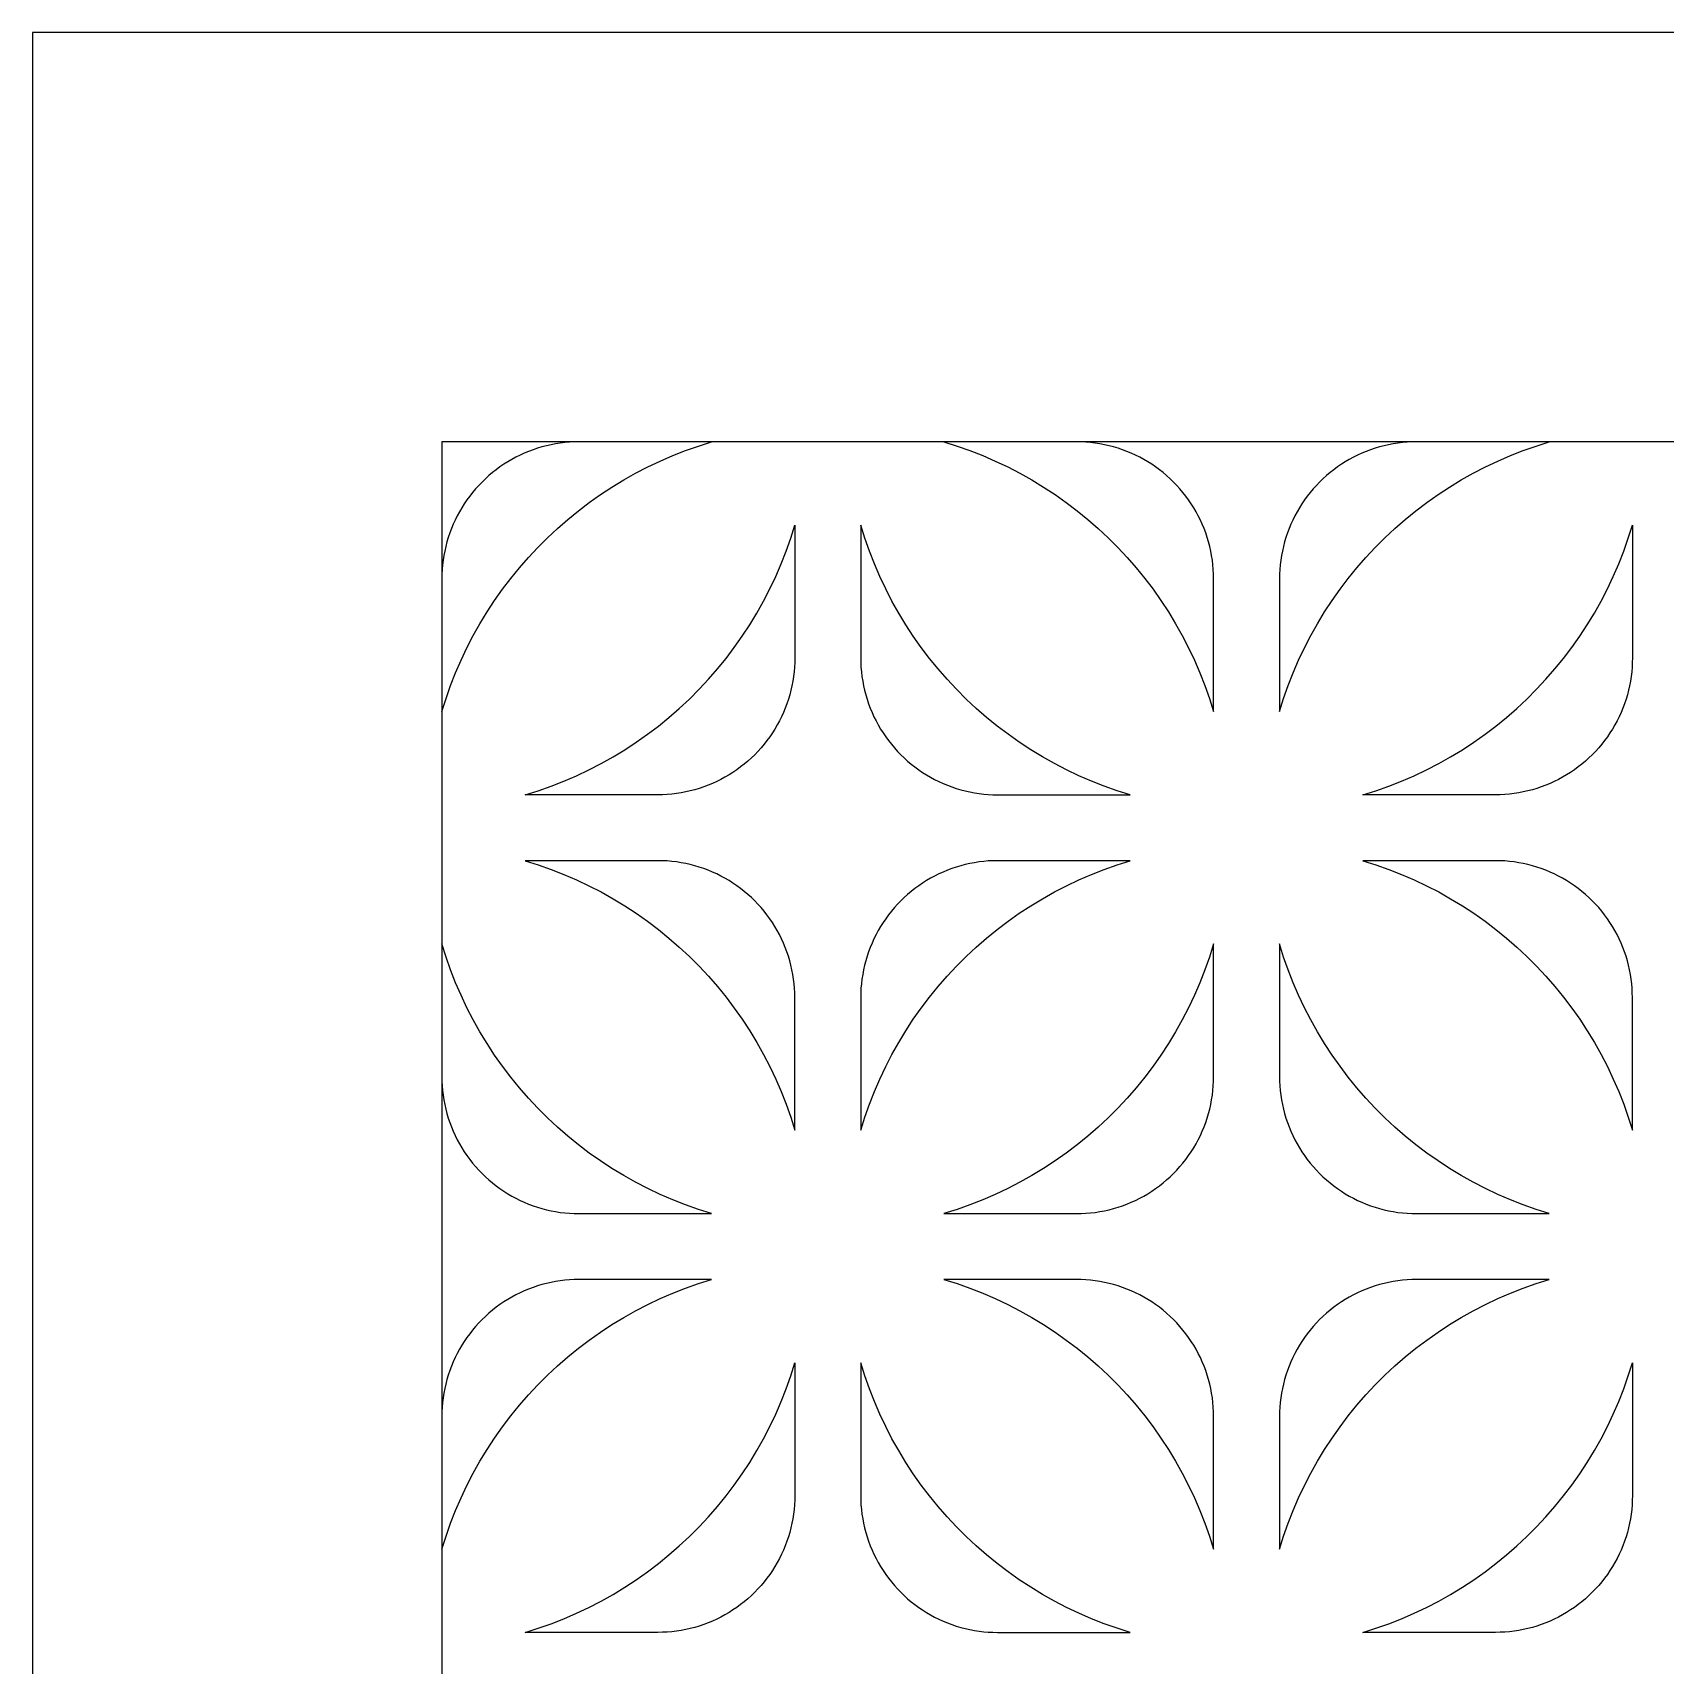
# Model space of a CAD drawing. Header units: millimetres. Extents: x 16455 to 19688, y 4050 to 7284.
# Drawn here: x 16455 to 17252, y 6486 to 7284 of the extents above; entities that cross this region are included whole.
import ezdxf

# ---------------------------------------------------------------- set-up
doc = ezdxf.new("R2010")
doc.units = ezdxf.units.MM
doc.layers.get('0').update_dxf_attribs({"color": 1, "true_color": 0xff0000})

msp = doc.modelspace()

# ---------------------------------------------------------------- linework, layer by layer
for points in [[(16454.58, 4050.49), (19687.77, 4050.49), (19687.77, 7283.68), (16454.58, 7283.68)], [(16654.58, 4250.49), (19487.77, 4250.49), (19487.77, 7083.68), (16654.58, 7083.68)]]:
    msp.add_lwpolyline(points, close=True)
for points in [[(16721.52, 7083.68), (16719.24, 7083.64), (16716.96, 7083.53), (16714.68, 7083.33), (16712.41, 7083.06), (16710.15, 7082.71), (16707.9, 7082.28), (16705.67, 7081.78), (16703.46, 7081.2), (16701.27, 7080.55), (16699.11, 7079.82), (16696.96, 7079.02), (16694.85, 7078.14), (16692.77, 7077.19), (16690.72, 7076.18), (16688.71, 7075.09), (16686.74, 7073.94), (16684.81, 7072.72), (16682.92, 7071.43), (16681.07, 7070.08), (16679.28, 7068.67), (16677.53, 7067.19), (16675.83, 7065.66), (16674.19, 7064.07), (16672.6, 7062.43), (16671.07, 7060.73), (16669.59, 7058.99), (16668.18, 7057.19), (16666.83, 7055.34), (16665.54, 7053.45), (16664.32, 7051.52), (16663.17, 7049.55), (16662.08, 7047.54), (16661.07, 7045.49), (16660.12, 7043.41), (16659.25, 7041.3), (16658.44, 7039.16), (16657.71, 7036.99), (16657.06, 7034.8), (16656.48, 7032.59), (16655.98, 7030.36), (16655.55, 7028.11), (16655.2, 7025.85), (16654.93, 7023.58), (16654.73, 7021.3), (16654.62, 7019.02), (16654.58, 7016.74)], [(16654.58, 6951.91), (16656.59, 6958.3), (16658.83, 6964.61), (16661.27, 6970.85), (16663.93, 6976.99), (16666.8, 6983.05), (16669.88, 6989), (16673.16, 6994.84), (16676.63, 7000.56), (16680.3, 7006.17), (16684.16, 7011.64), (16688.2, 7016.98), (16692.43, 7022.18), (16696.83, 7027.23), (16701.4, 7032.12), (16706.14, 7036.86), (16711.03, 7041.43), (16716.08, 7045.83), (16721.28, 7050.06), (16726.62, 7054.1), (16732.09, 7057.96), (16737.7, 7061.63), (16743.42, 7065.11), (16749.26, 7068.38), (16755.21, 7071.46), (16761.27, 7074.33), (16767.41, 7076.99), (16773.65, 7079.43), (16779.96, 7081.67), (16786.35, 7083.68)], [(16786.35, 7083.68), (16721.52, 7083.68)], [(16964.79, 7083.68), (16899.96, 7083.68)], [(16899.96, 7083.68), (16906.35, 7081.67), (16912.66, 7079.43), (16918.9, 7076.99), (16925.04, 7074.33), (16931.1, 7071.46), (16937.05, 7068.38), (16942.89, 7065.11), (16948.62, 7061.63), (16954.22, 7057.96), (16959.69, 7054.1), (16965.03, 7050.06), (16970.23, 7045.83), (16975.28, 7041.43), (16980.17, 7036.86), (16984.91, 7032.12), (16989.48, 7027.23), (16993.88, 7022.18), (16998.11, 7016.98), (17002.15, 7011.64), (17006.01, 7006.17), (17009.68, 7000.56), (17013.16, 6994.84), (17016.43, 6989), (17019.51, 6983.05), (17022.38, 6976.99), (17025.04, 6970.85), (17027.49, 6964.61), (17029.72, 6958.3), (17031.73, 6951.91)], [(17031.73, 7016.74), (17031.7, 7019.02), (17031.58, 7021.3), (17031.38, 7023.58), (17031.11, 7025.85), (17030.76, 7028.11), (17030.33, 7030.36), (17029.83, 7032.59), (17029.25, 7034.8), (17028.6, 7036.99), (17027.87, 7039.16), (17027.07, 7041.3), (17026.19, 7043.41), (17025.25, 7045.49), (17024.23, 7047.54), (17023.14, 7049.55), (17021.99, 7051.52), (17020.77, 7053.45), (17019.48, 7055.34), (17018.13, 7057.19), (17016.72, 7058.99), (17015.25, 7060.73), (17013.71, 7062.43), (17012.13, 7064.07), (17010.48, 7065.66), (17008.78, 7067.19), (17007.04, 7068.67), (17005.24, 7070.08), (17003.39, 7071.43), (17001.5, 7072.72), (16999.57, 7073.94), (16997.6, 7075.09), (16995.59, 7076.18), (16993.54, 7077.19), (16991.46, 7078.14), (16989.35, 7079.02), (16987.21, 7079.82), (16985.04, 7080.55), (16982.85, 7081.2), (16980.64, 7081.78), (16978.41, 7082.28), (16976.16, 7082.71), (16973.9, 7083.06), (16971.63, 7083.33), (16969.36, 7083.53), (16967.07, 7083.64), (16964.79, 7083.68)], [(17130.86, 7083.68), (17128.58, 7083.64), (17126.29, 7083.53), (17124.02, 7083.33), (17121.75, 7083.06), (17119.49, 7082.71), (17117.24, 7082.28), (17115.01, 7081.78), (17112.8, 7081.2), (17110.61, 7080.55), (17108.44, 7079.82), (17106.3, 7079.02), (17104.19, 7078.14), (17102.11, 7077.19), (17100.06, 7076.18), (17098.05, 7075.09), (17096.08, 7073.94), (17094.15, 7072.72), (17092.26, 7071.43), (17090.41, 7070.08), (17088.61, 7068.67), (17086.87, 7067.19), (17085.17, 7065.66), (17083.52, 7064.07), (17081.94, 7062.43), (17080.4, 7060.73), (17078.93, 7058.99), (17077.52, 7057.19), (17076.17, 7055.34), (17074.88, 7053.45), (17073.66, 7051.52), (17072.51, 7049.55), (17071.42, 7047.54), (17070.41, 7045.49), (17069.46, 7043.41), (17068.58, 7041.3), (17067.78, 7039.16), (17067.05, 7036.99), (17066.4, 7034.8), (17065.82, 7032.59), (17065.32, 7030.36), (17064.89, 7028.11), (17064.54, 7025.85), (17064.27, 7023.58), (17064.07, 7021.3), (17063.96, 7019.02), (17063.92, 7016.74)], [(17063.92, 6951.91), (17065.93, 6958.3), (17068.16, 6964.61), (17070.61, 6970.85), (17073.27, 6976.99), (17076.14, 6983.05), (17079.22, 6989), (17082.49, 6994.84), (17085.97, 7000.56), (17089.64, 7006.17), (17093.5, 7011.64), (17097.54, 7016.98), (17101.77, 7022.18), (17106.17, 7027.23), (17110.74, 7032.12), (17115.48, 7036.86), (17120.37, 7041.43), (17125.42, 7045.83), (17130.62, 7050.06), (17135.96, 7054.1), (17141.43, 7057.96), (17147.04, 7061.63), (17152.76, 7065.11), (17158.6, 7068.38), (17164.55, 7071.46), (17170.61, 7074.33), (17176.75, 7076.99), (17182.99, 7079.43), (17189.3, 7081.67), (17195.69, 7083.68)], [(17195.69, 7083.68), (17130.86, 7083.68)], [(16695.29, 6911.2), (16701.68, 6913.21), (16707.99, 6915.44), (16714.23, 6917.89), (16720.38, 6920.55), (16726.43, 6923.42), (16732.38, 6926.5), (16738.22, 6929.77), (16743.95, 6933.25), (16749.55, 6936.92), (16755.02, 6940.78), (16760.36, 6944.82), (16765.56, 6949.05), (16770.61, 6953.45), (16775.51, 6958.02), (16780.24, 6962.76), (16784.81, 6967.65), (16789.21, 6972.7), (16793.44, 6977.9), (16797.48, 6983.24), (16801.34, 6988.71), (16805.01, 6994.31), (16808.49, 7000.04), (16811.76, 7005.88), (16814.84, 7011.83), (16817.71, 7017.88), (16820.37, 7024.03), (16822.82, 7030.27), (16825.05, 7036.58), (16827.06, 7042.97)], [(16827.06, 7042.97), (16827.06, 6978.14)], [(16991.02, 6911.2), (16984.63, 6913.21), (16978.32, 6915.44), (16972.08, 6917.89), (16965.94, 6920.55), (16959.88, 6923.42), (16953.93, 6926.5), (16948.09, 6929.77), (16942.37, 6933.25), (16936.76, 6936.92), (16931.29, 6940.78), (16925.95, 6944.82), (16920.75, 6949.05), (16915.7, 6953.45), (16910.81, 6958.02), (16906.07, 6962.76), (16901.5, 6967.65), (16897.1, 6972.7), (16892.87, 6977.9), (16888.83, 6983.24), (16884.97, 6988.71), (16881.3, 6994.31), (16877.82, 7000.04), (16874.55, 7005.88), (16871.47, 7011.83), (16868.6, 7017.88), (16865.94, 7024.03), (16863.5, 7030.27), (16861.26, 7036.58), (16859.25, 7042.97)], [(16859.25, 7042.97), (16859.25, 6978.14)], [(17104.63, 6911.2), (17111.02, 6913.21), (17117.33, 6915.44), (17123.57, 6917.89), (17129.71, 6920.55), (17135.77, 6923.42), (17141.72, 6926.5), (17147.56, 6929.77), (17153.28, 6933.25), (17158.89, 6936.92), (17164.36, 6940.78), (17169.7, 6944.82), (17174.9, 6949.05), (17179.95, 6953.45), (17184.84, 6958.02), (17189.58, 6962.76), (17194.15, 6967.65), (17198.55, 6972.7), (17202.78, 6977.9), (17206.82, 6983.24), (17210.68, 6988.71), (17214.35, 6994.31), (17217.83, 7000.04), (17221.1, 7005.88), (17224.18, 7011.83), (17227.05, 7017.88), (17229.71, 7024.03), (17232.16, 7030.27), (17234.39, 7036.58), (17236.4, 7042.97)], [(17236.4, 7042.97), (17236.4, 6978.14)], [(16654.58, 7016.74), (16654.58, 6951.91)], [(17031.73, 6951.91), (17031.73, 7016.74)], [(17063.92, 7016.74), (17063.92, 6951.91)], [(16827.06, 6978.14), (16827.03, 6975.86), (16826.91, 6973.57), (16826.71, 6971.3), (16826.44, 6969.03), (16826.09, 6966.77), (16825.66, 6964.52), (16825.16, 6962.29), (16824.58, 6960.08), (16823.93, 6957.89), (16823.2, 6955.72), (16822.4, 6953.58), (16821.52, 6951.47), (16820.58, 6949.39), (16819.56, 6947.34), (16818.47, 6945.33), (16817.32, 6943.36), (16816.1, 6941.43), (16814.81, 6939.54), (16813.46, 6937.69), (16812.05, 6935.89), (16810.58, 6934.14), (16809.04, 6932.45), (16807.46, 6930.8), (16805.81, 6929.22), (16804.12, 6927.68), (16802.37, 6926.21), (16800.57, 6924.8), (16798.72, 6923.45), (16796.83, 6922.16), (16794.9, 6920.94), (16792.93, 6919.79), (16790.92, 6918.7), (16788.87, 6917.68), (16786.79, 6916.74), (16784.68, 6915.86), (16782.54, 6915.06), (16780.37, 6914.33), (16778.18, 6913.68), (16775.97, 6913.1), (16773.74, 6912.6), (16771.49, 6912.17), (16769.23, 6911.82), (16766.96, 6911.55), (16764.69, 6911.35), (16762.4, 6911.23), (16760.12, 6911.2)], [(16859.25, 6978.14), (16859.29, 6975.86), (16859.4, 6973.57), (16859.6, 6971.3), (16859.87, 6969.03), (16860.22, 6966.77), (16860.65, 6964.52), (16861.15, 6962.29), (16861.73, 6960.08), (16862.38, 6957.89), (16863.11, 6955.72), (16863.91, 6953.58), (16864.79, 6951.47), (16865.74, 6949.39), (16866.75, 6947.34), (16867.84, 6945.33), (16868.99, 6943.36), (16870.21, 6941.43), (16871.5, 6939.54), (16872.85, 6937.69), (16874.26, 6935.89), (16875.74, 6934.14), (16877.27, 6932.45), (16878.86, 6930.8), (16880.5, 6929.22), (16882.2, 6927.68), (16883.94, 6926.21), (16885.74, 6924.8), (16887.59, 6923.45), (16889.48, 6922.16), (16891.41, 6920.94), (16893.38, 6919.79), (16895.39, 6918.7), (16897.44, 6917.68), (16899.52, 6916.74), (16901.63, 6915.86), (16903.77, 6915.06), (16905.94, 6914.33), (16908.13, 6913.68), (16910.34, 6913.1), (16912.57, 6912.6), (16914.82, 6912.17), (16917.08, 6911.82), (16919.35, 6911.55), (16921.63, 6911.35), (16923.91, 6911.23), (16926.19, 6911.2)], [(17236.4, 6978.14), (17236.36, 6975.86), (17236.25, 6973.57), (17236.05, 6971.3), (17235.78, 6969.03), (17235.43, 6966.77), (17235, 6964.52), (17234.5, 6962.29), (17233.92, 6960.08), (17233.27, 6957.89), (17232.54, 6955.72), (17231.74, 6953.58), (17230.86, 6951.47), (17229.91, 6949.39), (17228.9, 6947.34), (17227.81, 6945.33), (17226.66, 6943.36), (17225.44, 6941.43), (17224.15, 6939.54), (17222.8, 6937.69), (17221.39, 6935.89), (17219.92, 6934.14), (17218.38, 6932.45), (17216.8, 6930.8), (17215.15, 6929.22), (17213.45, 6927.68), (17211.71, 6926.21), (17209.91, 6924.8), (17208.06, 6923.45), (17206.17, 6922.16), (17204.24, 6920.94), (17202.27, 6919.79), (17200.26, 6918.7), (17198.21, 6917.68), (17196.13, 6916.74), (17194.02, 6915.86), (17191.88, 6915.06), (17189.71, 6914.33), (17187.52, 6913.68), (17185.31, 6913.1), (17183.08, 6912.6), (17180.83, 6912.17), (17178.57, 6911.82), (17176.3, 6911.55), (17174.03, 6911.35), (17171.74, 6911.23), (17169.46, 6911.2)], [(16760.12, 6911.2), (16695.29, 6911.2)], [(16926.19, 6911.2), (16991.02, 6911.2)], [(17169.46, 6911.2), (17104.63, 6911.2)], [(16760.12, 6879.01), (16695.29, 6879.01)], [(16695.29, 6879.01), (16701.68, 6877), (16707.99, 6874.77), (16714.23, 6872.32), (16720.38, 6869.66), (16726.43, 6866.79), (16732.38, 6863.71), (16738.22, 6860.44), (16743.95, 6856.96), (16749.55, 6853.29), (16755.02, 6849.43), (16760.36, 6845.39), (16765.56, 6841.16), (16770.61, 6836.76), (16775.51, 6832.19), (16780.24, 6827.45), (16784.81, 6822.56), (16789.21, 6817.51), (16793.44, 6812.31), (16797.48, 6806.97), (16801.34, 6801.5), (16805.01, 6795.89), (16808.49, 6790.17), (16811.76, 6784.33), (16814.84, 6778.38), (16817.71, 6772.32), (16820.37, 6766.18), (16822.82, 6759.94), (16825.05, 6753.63), (16827.06, 6747.24)], [(16827.06, 6812.07), (16827.03, 6814.35), (16826.91, 6816.64), (16826.71, 6818.91), (16826.44, 6821.18), (16826.09, 6823.44), (16825.66, 6825.69), (16825.16, 6827.92), (16824.58, 6830.13), (16823.93, 6832.32), (16823.2, 6834.49), (16822.4, 6836.63), (16821.52, 6838.74), (16820.58, 6840.82), (16819.56, 6842.87), (16818.47, 6844.88), (16817.32, 6846.85), (16816.1, 6848.78), (16814.81, 6850.67), (16813.46, 6852.52), (16812.05, 6854.32), (16810.58, 6856.06), (16809.04, 6857.76), (16807.46, 6859.41), (16805.81, 6860.99), (16804.12, 6862.53), (16802.37, 6864), (16800.57, 6865.41), (16798.72, 6866.76), (16796.83, 6868.05), (16794.9, 6869.27), (16792.93, 6870.42), (16790.92, 6871.51), (16788.87, 6872.52), (16786.79, 6873.47), (16784.68, 6874.35), (16782.54, 6875.15), (16780.37, 6875.88), (16778.18, 6876.53), (16775.97, 6877.11), (16773.74, 6877.61), (16771.49, 6878.04), (16769.23, 6878.39), (16766.96, 6878.66), (16764.69, 6878.86), (16762.4, 6878.97), (16760.12, 6879.01)], [(16926.19, 6879.01), (16923.91, 6878.97), (16921.63, 6878.86), (16919.35, 6878.66), (16917.08, 6878.39), (16914.82, 6878.04), (16912.57, 6877.61), (16910.34, 6877.11), (16908.13, 6876.53), (16905.94, 6875.88), (16903.77, 6875.15), (16901.63, 6874.35), (16899.52, 6873.47), (16897.44, 6872.52), (16895.39, 6871.51), (16893.38, 6870.42), (16891.41, 6869.27), (16889.48, 6868.05), (16887.59, 6866.76), (16885.74, 6865.41), (16883.94, 6864), (16882.2, 6862.53), (16880.5, 6860.99), (16878.86, 6859.41), (16877.27, 6857.76), (16875.74, 6856.06), (16874.26, 6854.32), (16872.85, 6852.52), (16871.5, 6850.67), (16870.21, 6848.78), (16868.99, 6846.85), (16867.84, 6844.88), (16866.75, 6842.87), (16865.74, 6840.82), (16864.79, 6838.74), (16863.91, 6836.63), (16863.11, 6834.49), (16862.38, 6832.32), (16861.73, 6830.13), (16861.15, 6827.92), (16860.65, 6825.69), (16860.22, 6823.44), (16859.87, 6821.18), (16859.6, 6818.91), (16859.4, 6816.64), (16859.29, 6814.35), (16859.25, 6812.07)], [(16859.25, 6747.24), (16861.26, 6753.63), (16863.5, 6759.94), (16865.94, 6766.18), (16868.6, 6772.32), (16871.47, 6778.38), (16874.55, 6784.33), (16877.82, 6790.17), (16881.3, 6795.89), (16884.97, 6801.5), (16888.83, 6806.97), (16892.87, 6812.31), (16897.1, 6817.51), (16901.5, 6822.56), (16906.07, 6827.45), (16910.81, 6832.19), (16915.7, 6836.76), (16920.75, 6841.16), (16925.95, 6845.39), (16931.29, 6849.43), (16936.76, 6853.29), (16942.37, 6856.96), (16948.09, 6860.44), (16953.93, 6863.71), (16959.88, 6866.79), (16965.94, 6869.66), (16972.08, 6872.32), (16978.32, 6874.77), (16984.63, 6877), (16991.02, 6879.01)], [(16991.02, 6879.01), (16926.19, 6879.01)], [(17169.46, 6879.01), (17104.63, 6879.01)], [(17104.63, 6879.01), (17111.02, 6877), (17117.33, 6874.77), (17123.57, 6872.32), (17129.71, 6869.66), (17135.77, 6866.79), (17141.72, 6863.71), (17147.56, 6860.44), (17153.28, 6856.96), (17158.89, 6853.29), (17164.36, 6849.43), (17169.7, 6845.39), (17174.9, 6841.16), (17179.95, 6836.76), (17184.84, 6832.19), (17189.58, 6827.45), (17194.15, 6822.56), (17198.55, 6817.51), (17202.78, 6812.31), (17206.82, 6806.97), (17210.68, 6801.5), (17214.35, 6795.89), (17217.83, 6790.17), (17221.1, 6784.33), (17224.18, 6778.38), (17227.05, 6772.32), (17229.71, 6766.18), (17232.16, 6759.94), (17234.39, 6753.63), (17236.4, 6747.24)], [(17236.4, 6812.07), (17236.36, 6814.35), (17236.25, 6816.64), (17236.05, 6818.91), (17235.78, 6821.18), (17235.43, 6823.44), (17235, 6825.69), (17234.5, 6827.92), (17233.92, 6830.13), (17233.27, 6832.32), (17232.54, 6834.49), (17231.74, 6836.63), (17230.86, 6838.74), (17229.91, 6840.82), (17228.9, 6842.87), (17227.81, 6844.88), (17226.66, 6846.85), (17225.44, 6848.78), (17224.15, 6850.67), (17222.8, 6852.52), (17221.39, 6854.32), (17219.92, 6856.06), (17218.38, 6857.76), (17216.8, 6859.41), (17215.15, 6860.99), (17213.45, 6862.53), (17211.71, 6864), (17209.91, 6865.41), (17208.06, 6866.76), (17206.17, 6868.05), (17204.24, 6869.27), (17202.27, 6870.42), (17200.26, 6871.51), (17198.21, 6872.52), (17196.13, 6873.47), (17194.02, 6874.35), (17191.88, 6875.15), (17189.71, 6875.88), (17187.52, 6876.53), (17185.31, 6877.11), (17183.08, 6877.61), (17180.83, 6878.04), (17178.57, 6878.39), (17176.3, 6878.66), (17174.03, 6878.86), (17171.74, 6878.97), (17169.46, 6879.01)], [(16786.35, 6706.53), (16779.96, 6708.54), (16773.65, 6710.77), (16767.41, 6713.22), (16761.27, 6715.88), (16755.21, 6718.75), (16749.26, 6721.83), (16743.42, 6725.1), (16737.7, 6728.58), (16732.09, 6732.25), (16726.62, 6736.11), (16721.28, 6740.15), (16716.08, 6744.38), (16711.03, 6748.78), (16706.14, 6753.35), (16701.4, 6758.09), (16696.83, 6762.98), (16692.43, 6768.03), (16688.2, 6773.23), (16684.16, 6778.57), (16680.3, 6784.04), (16676.63, 6789.65), (16673.16, 6795.37), (16669.88, 6801.21), (16666.8, 6807.16), (16663.93, 6813.22), (16661.27, 6819.36), (16658.83, 6825.6), (16656.59, 6831.91), (16654.58, 6838.3)], [(16654.58, 6838.3), (16654.58, 6773.47)], [(17031.73, 6838.3), (17029.72, 6831.91), (17027.49, 6825.6), (17025.04, 6819.36), (17022.38, 6813.22), (17019.51, 6807.16), (17016.43, 6801.21), (17013.16, 6795.37), (17009.68, 6789.65), (17006.01, 6784.04), (17002.15, 6778.57), (16998.11, 6773.23), (16993.88, 6768.03), (16989.48, 6762.98), (16984.91, 6758.09), (16980.17, 6753.35), (16975.28, 6748.78), (16970.23, 6744.38), (16965.03, 6740.15), (16959.69, 6736.11), (16954.22, 6732.25), (16948.62, 6728.58), (16942.89, 6725.1), (16937.05, 6721.83), (16931.1, 6718.75), (16925.04, 6715.88), (16918.9, 6713.22), (16912.66, 6710.77), (16906.35, 6708.54), (16899.96, 6706.53)], [(17031.73, 6773.47), (17031.73, 6838.3)], [(17195.69, 6706.53), (17189.3, 6708.54), (17182.99, 6710.77), (17176.75, 6713.22), (17170.61, 6715.88), (17164.55, 6718.75), (17158.6, 6721.83), (17152.76, 6725.1), (17147.04, 6728.58), (17141.43, 6732.25), (17135.96, 6736.11), (17130.62, 6740.15), (17125.42, 6744.38), (17120.37, 6748.78), (17115.48, 6753.35), (17110.74, 6758.09), (17106.17, 6762.98), (17101.77, 6768.03), (17097.54, 6773.23), (17093.5, 6778.57), (17089.64, 6784.04), (17085.97, 6789.65), (17082.49, 6795.37), (17079.22, 6801.21), (17076.14, 6807.16), (17073.27, 6813.22), (17070.61, 6819.36), (17068.16, 6825.6), (17065.93, 6831.91), (17063.92, 6838.3)], [(17063.92, 6838.3), (17063.92, 6773.47)], [(16827.06, 6747.24), (16827.06, 6812.07)], [(16859.25, 6812.07), (16859.25, 6747.24)], [(17236.4, 6747.24), (17236.4, 6812.07)], [(16654.58, 6773.47), (16654.62, 6771.19), (16654.73, 6768.9), (16654.93, 6766.63), (16655.2, 6764.36), (16655.55, 6762.1), (16655.98, 6759.85), (16656.48, 6757.62), (16657.06, 6755.41), (16657.71, 6753.22), (16658.44, 6751.05), (16659.25, 6748.91), (16660.12, 6746.8), (16661.07, 6744.72), (16662.08, 6742.67), (16663.17, 6740.66), (16664.32, 6738.69), (16665.54, 6736.76), (16666.83, 6734.87), (16668.18, 6733.02), (16669.59, 6731.22), (16671.07, 6729.48), (16672.6, 6727.78), (16674.19, 6726.13), (16675.83, 6724.55), (16677.53, 6723.01), (16679.28, 6721.54), (16681.07, 6720.13), (16682.92, 6718.78), (16684.81, 6717.49), (16686.74, 6716.27), (16688.71, 6715.12), (16690.72, 6714.03), (16692.77, 6713.02), (16694.85, 6712.07), (16696.96, 6711.19), (16699.11, 6710.39), (16701.27, 6709.66), (16703.46, 6709.01), (16705.67, 6708.43), (16707.9, 6707.93), (16710.15, 6707.5), (16712.41, 6707.15), (16714.68, 6706.88), (16716.96, 6706.68), (16719.24, 6706.57), (16721.52, 6706.53)], [(16964.79, 6706.53), (16967.07, 6706.57), (16969.36, 6706.68), (16971.63, 6706.88), (16973.9, 6707.15), (16976.16, 6707.5), (16978.41, 6707.93), (16980.64, 6708.43), (16982.85, 6709.01), (16985.04, 6709.66), (16987.21, 6710.39), (16989.35, 6711.19), (16991.46, 6712.07), (16993.54, 6713.02), (16995.59, 6714.03), (16997.6, 6715.12), (16999.57, 6716.27), (17001.5, 6717.49), (17003.39, 6718.78), (17005.24, 6720.13), (17007.04, 6721.54), (17008.78, 6723.01), (17010.48, 6724.55), (17012.13, 6726.13), (17013.71, 6727.78), (17015.25, 6729.48), (17016.72, 6731.22), (17018.13, 6733.02), (17019.48, 6734.87), (17020.77, 6736.76), (17021.99, 6738.69), (17023.14, 6740.66), (17024.23, 6742.67), (17025.25, 6744.72), (17026.19, 6746.8), (17027.07, 6748.91), (17027.87, 6751.05), (17028.6, 6753.22), (17029.25, 6755.41), (17029.83, 6757.62), (17030.33, 6759.85), (17030.76, 6762.1), (17031.11, 6764.36), (17031.38, 6766.63), (17031.58, 6768.9), (17031.7, 6771.19), (17031.73, 6773.47)], [(17063.92, 6773.47), (17063.96, 6771.19), (17064.07, 6768.9), (17064.27, 6766.63), (17064.54, 6764.36), (17064.89, 6762.1), (17065.32, 6759.85), (17065.82, 6757.62), (17066.4, 6755.41), (17067.05, 6753.22), (17067.78, 6751.05), (17068.58, 6748.91), (17069.46, 6746.8), (17070.41, 6744.72), (17071.42, 6742.67), (17072.51, 6740.66), (17073.66, 6738.69), (17074.88, 6736.76), (17076.17, 6734.87), (17077.52, 6733.02), (17078.93, 6731.22), (17080.4, 6729.48), (17081.94, 6727.78), (17083.52, 6726.13), (17085.17, 6724.55), (17086.87, 6723.01), (17088.61, 6721.54), (17090.41, 6720.13), (17092.26, 6718.78), (17094.15, 6717.49), (17096.08, 6716.27), (17098.05, 6715.12), (17100.06, 6714.03), (17102.11, 6713.02), (17104.19, 6712.07), (17106.3, 6711.19), (17108.44, 6710.39), (17110.61, 6709.66), (17112.8, 6709.01), (17115.01, 6708.43), (17117.24, 6707.93), (17119.49, 6707.5), (17121.75, 6707.15), (17124.02, 6706.88), (17126.29, 6706.68), (17128.58, 6706.57), (17130.86, 6706.53)], [(16721.52, 6706.53), (16786.35, 6706.53)], [(16899.96, 6706.53), (16964.79, 6706.53)], [(17130.86, 6706.53), (17195.69, 6706.53)], [(16721.52, 6674.34), (16719.24, 6674.3), (16716.96, 6674.19), (16714.68, 6673.99), (16712.41, 6673.72), (16710.15, 6673.37), (16707.9, 6672.94), (16705.67, 6672.44), (16703.46, 6671.86), (16701.27, 6671.21), (16699.11, 6670.48), (16696.96, 6669.68), (16694.85, 6668.8), (16692.77, 6667.85), (16690.72, 6666.84), (16688.71, 6665.75), (16686.74, 6664.6), (16684.81, 6663.38), (16682.92, 6662.09), (16681.07, 6660.74), (16679.28, 6659.33), (16677.53, 6657.86), (16675.83, 6656.32), (16674.19, 6654.74), (16672.6, 6653.09), (16671.07, 6651.39), (16669.59, 6649.65), (16668.18, 6647.85), (16666.83, 6646), (16665.54, 6644.11), (16664.32, 6642.18), (16663.17, 6640.21), (16662.08, 6638.2), (16661.07, 6636.15), (16660.12, 6634.07), (16659.25, 6631.96), (16658.44, 6629.82), (16657.71, 6627.65), (16657.06, 6625.46), (16656.48, 6623.25), (16655.98, 6621.02), (16655.55, 6618.77), (16655.2, 6616.51), (16654.93, 6614.24), (16654.73, 6611.97), (16654.62, 6609.68), (16654.58, 6607.4)], [(16654.58, 6542.57), (16656.59, 6548.96), (16658.83, 6555.27), (16661.27, 6561.51), (16663.93, 6567.65), (16666.8, 6573.71), (16669.88, 6579.66), (16673.16, 6585.5), (16676.63, 6591.23), (16680.3, 6596.83), (16684.16, 6602.3), (16688.2, 6607.64), (16692.43, 6612.84), (16696.83, 6617.89), (16701.4, 6622.78), (16706.14, 6627.52), (16711.03, 6632.09), (16716.08, 6636.49), (16721.28, 6640.72), (16726.62, 6644.76), (16732.09, 6648.62), (16737.7, 6652.29), (16743.42, 6655.77), (16749.26, 6659.04), (16755.21, 6662.12), (16761.27, 6664.99), (16767.41, 6667.65), (16773.65, 6670.1), (16779.96, 6672.33), (16786.35, 6674.34)], [(16786.35, 6674.34), (16721.52, 6674.34)], [(16964.79, 6674.34), (16899.96, 6674.34)], [(16899.96, 6674.34), (16906.35, 6672.33), (16912.66, 6670.1), (16918.9, 6667.65), (16925.04, 6664.99), (16931.1, 6662.12), (16937.05, 6659.04), (16942.89, 6655.77), (16948.62, 6652.29), (16954.22, 6648.62), (16959.69, 6644.76), (16965.03, 6640.72), (16970.23, 6636.49), (16975.28, 6632.09), (16980.17, 6627.52), (16984.91, 6622.78), (16989.48, 6617.89), (16993.88, 6612.84), (16998.11, 6607.64), (17002.15, 6602.3), (17006.01, 6596.83), (17009.68, 6591.23), (17013.16, 6585.5), (17016.43, 6579.66), (17019.51, 6573.71), (17022.38, 6567.65), (17025.04, 6561.51), (17027.49, 6555.27), (17029.72, 6548.96), (17031.73, 6542.57)], [(17031.73, 6607.4), (17031.7, 6609.68), (17031.58, 6611.97), (17031.38, 6614.24), (17031.11, 6616.51), (17030.76, 6618.77), (17030.33, 6621.02), (17029.83, 6623.25), (17029.25, 6625.46), (17028.6, 6627.65), (17027.87, 6629.82), (17027.07, 6631.96), (17026.19, 6634.07), (17025.25, 6636.15), (17024.23, 6638.2), (17023.14, 6640.21), (17021.99, 6642.18), (17020.77, 6644.11), (17019.48, 6646), (17018.13, 6647.85), (17016.72, 6649.65), (17015.25, 6651.39), (17013.71, 6653.09), (17012.13, 6654.74), (17010.48, 6656.32), (17008.78, 6657.86), (17007.04, 6659.33), (17005.24, 6660.74), (17003.39, 6662.09), (17001.5, 6663.38), (16999.57, 6664.6), (16997.6, 6665.75), (16995.59, 6666.84), (16993.54, 6667.85), (16991.46, 6668.8), (16989.35, 6669.68), (16987.21, 6670.48), (16985.04, 6671.21), (16982.85, 6671.86), (16980.64, 6672.44), (16978.41, 6672.94), (16976.16, 6673.37), (16973.9, 6673.72), (16971.63, 6673.99), (16969.36, 6674.19), (16967.07, 6674.3), (16964.79, 6674.34)], [(17130.86, 6674.34), (17128.58, 6674.3), (17126.29, 6674.19), (17124.02, 6673.99), (17121.75, 6673.72), (17119.49, 6673.37), (17117.24, 6672.94), (17115.01, 6672.44), (17112.8, 6671.86), (17110.61, 6671.21), (17108.44, 6670.48), (17106.3, 6669.68), (17104.19, 6668.8), (17102.11, 6667.85), (17100.06, 6666.84), (17098.05, 6665.75), (17096.08, 6664.6), (17094.15, 6663.38), (17092.26, 6662.09), (17090.41, 6660.74), (17088.61, 6659.33), (17086.87, 6657.86), (17085.17, 6656.32), (17083.52, 6654.74), (17081.94, 6653.09), (17080.4, 6651.39), (17078.93, 6649.65), (17077.52, 6647.85), (17076.17, 6646), (17074.88, 6644.11), (17073.66, 6642.18), (17072.51, 6640.21), (17071.42, 6638.2), (17070.41, 6636.15), (17069.46, 6634.07), (17068.58, 6631.96), (17067.78, 6629.82), (17067.05, 6627.65), (17066.4, 6625.46), (17065.82, 6623.25), (17065.32, 6621.02), (17064.89, 6618.77), (17064.54, 6616.51), (17064.27, 6614.24), (17064.07, 6611.97), (17063.96, 6609.68), (17063.92, 6607.4)], [(17063.92, 6542.57), (17065.93, 6548.96), (17068.16, 6555.27), (17070.61, 6561.51), (17073.27, 6567.65), (17076.14, 6573.71), (17079.22, 6579.66), (17082.49, 6585.5), (17085.97, 6591.23), (17089.64, 6596.83), (17093.5, 6602.3), (17097.54, 6607.64), (17101.77, 6612.84), (17106.17, 6617.89), (17110.74, 6622.78), (17115.48, 6627.52), (17120.37, 6632.09), (17125.42, 6636.49), (17130.62, 6640.72), (17135.96, 6644.76), (17141.43, 6648.62), (17147.04, 6652.29), (17152.76, 6655.77), (17158.6, 6659.04), (17164.55, 6662.12), (17170.61, 6664.99), (17176.75, 6667.65), (17182.99, 6670.1), (17189.3, 6672.33), (17195.69, 6674.34)], [(17195.69, 6674.34), (17130.86, 6674.34)], [(16695.29, 6501.86), (16701.68, 6503.87), (16707.99, 6506.11), (16714.23, 6508.55), (16720.38, 6511.21), (16726.43, 6514.08), (16732.38, 6517.16), (16738.22, 6520.43), (16743.95, 6523.91), (16749.55, 6527.58), (16755.02, 6531.44), (16760.36, 6535.48), (16765.56, 6539.71), (16770.61, 6544.11), (16775.51, 6548.68), (16780.24, 6553.42), (16784.81, 6558.31), (16789.21, 6563.36), (16793.44, 6568.56), (16797.48, 6573.9), (16801.34, 6579.37), (16805.01, 6584.98), (16808.49, 6590.7), (16811.76, 6596.54), (16814.84, 6602.49), (16817.71, 6608.55), (16820.37, 6614.69), (16822.82, 6620.93), (16825.05, 6627.24), (16827.06, 6633.63)], [(16827.06, 6633.63), (16827.06, 6568.8)], [(16991.02, 6501.86), (16984.63, 6503.87), (16978.32, 6506.11), (16972.08, 6508.55), (16965.94, 6511.21), (16959.88, 6514.08), (16953.93, 6517.16), (16948.09, 6520.43), (16942.37, 6523.91), (16936.76, 6527.58), (16931.29, 6531.44), (16925.95, 6535.48), (16920.75, 6539.71), (16915.7, 6544.11), (16910.81, 6548.68), (16906.07, 6553.42), (16901.5, 6558.31), (16897.1, 6563.36), (16892.87, 6568.56), (16888.83, 6573.9), (16884.97, 6579.37), (16881.3, 6584.98), (16877.82, 6590.7), (16874.55, 6596.54), (16871.47, 6602.49), (16868.6, 6608.55), (16865.94, 6614.69), (16863.5, 6620.93), (16861.26, 6627.24), (16859.25, 6633.63)], [(16859.25, 6633.63), (16859.25, 6568.8)], [(17104.63, 6501.86), (17111.02, 6503.87), (17117.33, 6506.11), (17123.57, 6508.55), (17129.71, 6511.21), (17135.77, 6514.08), (17141.72, 6517.16), (17147.56, 6520.43), (17153.28, 6523.91), (17158.89, 6527.58), (17164.36, 6531.44), (17169.7, 6535.48), (17174.9, 6539.71), (17179.95, 6544.11), (17184.84, 6548.68), (17189.58, 6553.42), (17194.15, 6558.31), (17198.55, 6563.36), (17202.78, 6568.56), (17206.82, 6573.9), (17210.68, 6579.37), (17214.35, 6584.98), (17217.83, 6590.7), (17221.1, 6596.54), (17224.18, 6602.49), (17227.05, 6608.55), (17229.71, 6614.69), (17232.16, 6620.93), (17234.39, 6627.24), (17236.4, 6633.63)], [(17236.4, 6633.63), (17236.4, 6568.8)], [(16654.58, 6607.4), (16654.58, 6542.57)], [(17031.73, 6542.57), (17031.73, 6607.4)], [(17063.92, 6607.4), (17063.92, 6542.57)], [(16827.06, 6568.8), (16827.03, 6566.52), (16826.91, 6564.23), (16826.71, 6561.96), (16826.44, 6559.69), (16826.09, 6557.43), (16825.66, 6555.18), (16825.16, 6552.95), (16824.58, 6550.74), (16823.93, 6548.55), (16823.2, 6546.38), (16822.4, 6544.24), (16821.52, 6542.13), (16820.58, 6540.05), (16819.56, 6538), (16818.47, 6535.99), (16817.32, 6534.02), (16816.1, 6532.09), (16814.81, 6530.2), (16813.46, 6528.35), (16812.05, 6526.55), (16810.58, 6524.81), (16809.04, 6523.11), (16807.46, 6521.47), (16805.81, 6519.88), (16804.12, 6518.34), (16802.37, 6516.87), (16800.57, 6515.46), (16798.72, 6514.11), (16796.83, 6512.82), (16794.9, 6511.6), (16792.93, 6510.45), (16790.92, 6509.36), (16788.87, 6508.35), (16786.79, 6507.4), (16784.68, 6506.52), (16782.54, 6505.72), (16780.37, 6504.99), (16778.18, 6504.34), (16775.97, 6503.76), (16773.74, 6503.26), (16771.49, 6502.83), (16769.23, 6502.48), (16766.96, 6502.21), (16764.69, 6502.01), (16762.4, 6501.9), (16760.12, 6501.86)], [(16859.25, 6568.8), (16859.29, 6566.52), (16859.4, 6564.23), (16859.6, 6561.96), (16859.87, 6559.69), (16860.22, 6557.43), (16860.65, 6555.18), (16861.15, 6552.95), (16861.73, 6550.74), (16862.38, 6548.55), (16863.11, 6546.38), (16863.91, 6544.24), (16864.79, 6542.13), (16865.74, 6540.05), (16866.75, 6538), (16867.84, 6535.99), (16868.99, 6534.02), (16870.21, 6532.09), (16871.5, 6530.2), (16872.85, 6528.35), (16874.26, 6526.55), (16875.74, 6524.81), (16877.27, 6523.11), (16878.86, 6521.47), (16880.5, 6519.88), (16882.2, 6518.34), (16883.94, 6516.87), (16885.74, 6515.46), (16887.59, 6514.11), (16889.48, 6512.82), (16891.41, 6511.6), (16893.38, 6510.45), (16895.39, 6509.36), (16897.44, 6508.35), (16899.52, 6507.4), (16901.63, 6506.52), (16903.77, 6505.72), (16905.94, 6504.99), (16908.13, 6504.34), (16910.34, 6503.76), (16912.57, 6503.26), (16914.82, 6502.83), (16917.08, 6502.48), (16919.35, 6502.21), (16921.63, 6502.01), (16923.91, 6501.9), (16926.19, 6501.86)], [(17236.4, 6568.8), (17236.36, 6566.52), (17236.25, 6564.23), (17236.05, 6561.96), (17235.78, 6559.69), (17235.43, 6557.43), (17235, 6555.18), (17234.5, 6552.95), (17233.92, 6550.74), (17233.27, 6548.55), (17232.54, 6546.38), (17231.74, 6544.24), (17230.86, 6542.13), (17229.91, 6540.05), (17228.9, 6538), (17227.81, 6535.99), (17226.66, 6534.02), (17225.44, 6532.09), (17224.15, 6530.2), (17222.8, 6528.35), (17221.39, 6526.55), (17219.92, 6524.81), (17218.38, 6523.11), (17216.8, 6521.47), (17215.15, 6519.88), (17213.45, 6518.34), (17211.71, 6516.87), (17209.91, 6515.46), (17208.06, 6514.11), (17206.17, 6512.82), (17204.24, 6511.6), (17202.27, 6510.45), (17200.26, 6509.36), (17198.21, 6508.35), (17196.13, 6507.4), (17194.02, 6506.52), (17191.88, 6505.72), (17189.71, 6504.99), (17187.52, 6504.34), (17185.31, 6503.76), (17183.08, 6503.26), (17180.83, 6502.83), (17178.57, 6502.48), (17176.3, 6502.21), (17174.03, 6502.01), (17171.74, 6501.9), (17169.46, 6501.86)], [(16760.12, 6501.86), (16695.29, 6501.86)], [(16926.19, 6501.86), (16991.02, 6501.86)], [(17169.46, 6501.86), (17104.63, 6501.86)]]:
    msp.add_lwpolyline(points)

doc.saveas('drawing.dxf')
